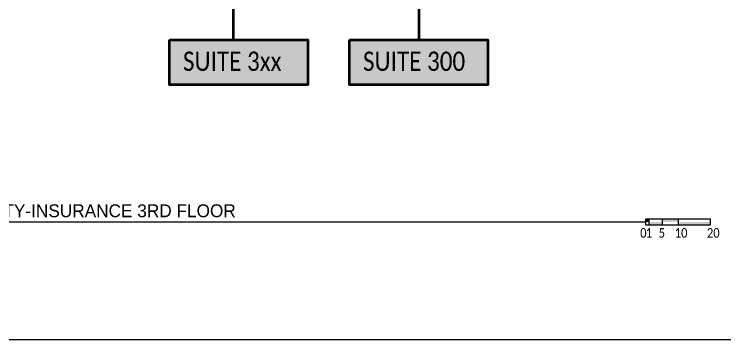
# Model space of a CAD drawing. Header units: inches. Extents: x -2124 to 6036, y -4479 to 801.
# Drawn here: x 1412 to 4066, y -4479 to -3263 of the extents above; entities that cross this region are included whole.
import ezdxf
from ezdxf.enums import TextEntityAlignment as Align

# ---------------------------------------------------------------- set-up
doc = ezdxf.new("R2010")
doc.units = ezdxf.units.IN
doc.header["$MEASUREMENT"] = 0
doc.layers.add('A-ANNO-NOTE', color=4, linetype='Continuous', lineweight=30)
doc.layers.add('A-ANNO-TITLE', color=4, linetype='Continuous', lineweight=30)
doc.styles.add("96 (1 8    1'-0 )", font='WORKING.shx', dxfattribs={"width": 0.833333, "height": 9})
doc.styles.add('Style-Gill Sans MT', font='GIL_____.TTF')

msp = doc.modelspace()

# ---------------------------------------------------------------- hatches: boundary and pattern name
at = {"layer": 'A-ANNO-NOTE', "lineweight": 53}
for points in [[(1991.4, -3526.5), (1991.4, -3359), (2507.5, -3359), (2507.5, -3526.5)], [(2662.8, -3526.5), (2662.8, -3359), (3178.8, -3359), (3178.8, -3526.5)]]:
    msp.add_hatch(color=251, dxfattribs=at).paths.add_polyline_path(points)

# ---------------------------------------------------------------- linework, layer by layer
at = {"flags": 128}
msp.add_lwpolyline([(-2124, 801.2), (6036, 801.2), (6036, -4478.8), (-2124, -4478.8), (-2124, 801.2)], close=True, dxfattribs=at)
at = {"layer": 'A-ANNO-NOTE', "lineweight": 53}
for p, q in [((2229.3, -2510.4), (2229.3, -3359)), ((2920.8, -3072.7), (2920.8, -3359))]:
    msp.add_line(p, q, dxfattribs=at)
at = {"layer": 'A-ANNO-NOTE', "lineweight": 53, "flags": 128}
for points in [[(1991.4, -3359), (2507.5, -3359), (2507.5, -3526.5), (1991.4, -3526.5), (1991.4, -3359)], [(2662.8, -3359), (3178.8, -3359), (3178.8, -3526.5), (2662.8, -3526.5), (2662.8, -3359)]]:
    msp.add_lwpolyline(points, close=True, dxfattribs=at)
at = {"layer": 'A-ANNO-TITLE', "color": 4, "linetype": 'Continuous', "lineweight": 30}
for p, q in [((3780, -4050.8), (3780, -4026.8)), ((87, -4038.8), (3768, -4038.8))]:
    msp.add_line(p, q, dxfattribs=at)
at = {"layer": 'A-ANNO-TITLE', "color": 4, "linetype": 'Continuous', "lineweight": 30, "flags": 128}
msp.add_lwpolyline([(3768, -4050.8), (3768, -4026.8), (3828, -4026.8), (3828, -4050.8), (3768, -4050.8)], close=True, dxfattribs=at)
for points in [[(3828, -4026.8), (3888, -4026.8), (3888, -4050.8), (3828, -4050.8)], [(3888, -4026.8), (4008, -4026.8), (4008, -4050.8), (3888, -4050.8)]]:
    msp.add_lwpolyline(points, dxfattribs=at)
at = {"layer": 'A-ANNO-TITLE', "color": 4, "linetype": 'Continuous', "lineweight": 30, "extrusion": (0, 0, -1)}
for points in [[(-3768, -4026.8), (-3780, -4026.8), (-3768, -4038.8), (-3780, -4038.8)], [(-3828, -4026.8), (-3888, -4026.8), (-3828, -4038.8), (-3888, -4038.8)], [(-3780, -4038.8), (-3828, -4038.8), (-3780, -4050.8), (-3828, -4050.8)], [(-3888, -4038.8), (-4008, -4038.8), (-3888, -4050.8), (-4008, -4050.8)]]:
    msp.add_solid(points, dxfattribs=at)

# ---------------------------------------------------------------- texts
at = {"layer": 'A-ANNO-NOTE', "attachment_point": 1, "style": "96 (1 8    1'-0 )"}
for s, insert, char_height in [('\\fCalibri|b0|i0|c00|p39;\\H1x;\\W0.833333;SUITE 3xx', (2041.5, -3402.8), 72), ('\\fCalibri|b0|i0|c00|p39;\\H1x;\\W0.833333;SUITE 300', (2712.8, -3402.8), 72), ('\\fCalibri|b0|i0|c00|p39;\\H1x;\\W0.833333;0', (3746.4, -4061.7), 36), ('\\fCalibri|b0|i0|c00|p39;\\H1x;\\W0.833333;1', (3767.3, -4061.7), 36), ('\\fCalibri|b0|i0|c00|p39;\\H1x;\\W0.833333;5', (3815.3, -4061.7), 36), ('\\fCalibri|b0|i0|c00|p39;\\H1x;\\W0.833333;10', (3875.3, -4061.7), 36), ('\\fCalibri|b0|i0|c00|p39;\\H1x;\\W0.833333;20', (3995.3, -4061.7), 36)]:
    msp.add_mtext(s, dxfattribs=dict(at, insert=insert, char_height=char_height))
at = {"layer": 'A-ANNO-TITLE', "color": 4, "linetype": 'Continuous', "lineweight": 30, "style": 'Style-Gill Sans MT'}
msp.add_text('OEM 2ND FLOOR / 33EM 2ND FLOOR / DOTY-INSURANCE 3RD FLOOR', height=48, dxfattribs=at).set_placement((84.3, -3997.1), align=Align.MIDDLE_LEFT)

doc.saveas('drawing.dxf')
